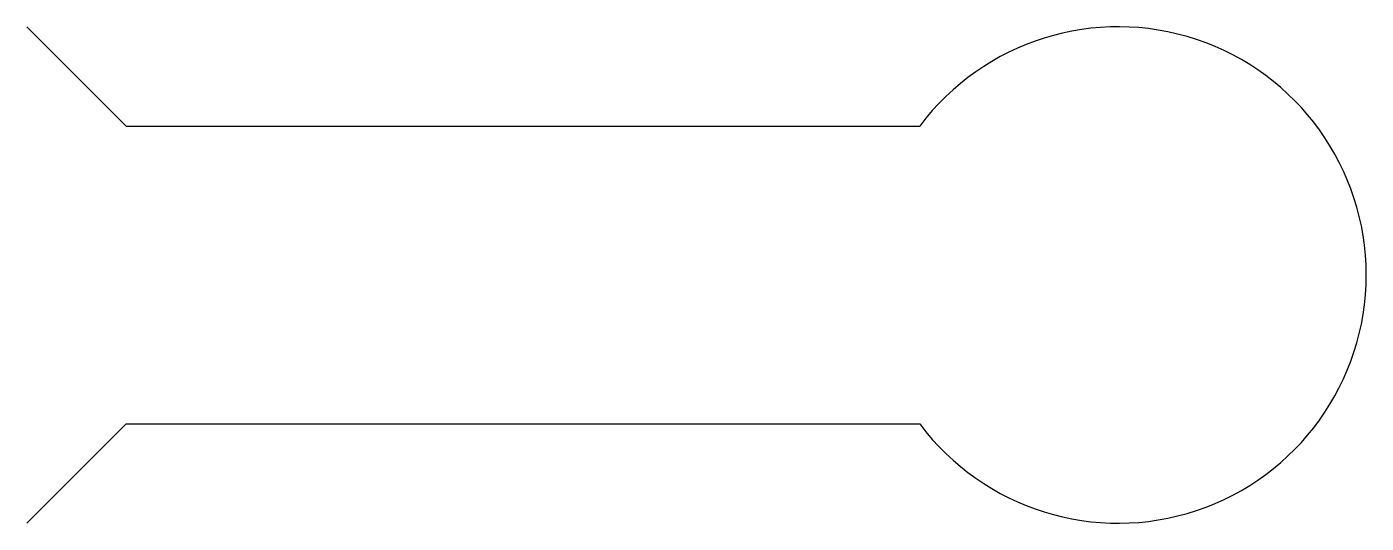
# Model space of a CAD drawing. Header units: metres. Extents: x 132.62643 to 132.63318, y 114.76795 to 114.77045.
import ezdxf

# ---------------------------------------------------------------- set-up
doc = ezdxf.new("R2010")
doc.units = ezdxf.units.M
doc.header["$MEASUREMENT"] = 0

msp = doc.modelspace()

# ---------------------------------------------------------------- linework, layer by layer
at = {"color": 14, "lineweight": 30}
for p, q in [((132.6264297278577, 114.7704543359805), (132.6269297278577, 114.7699543359805)), ((132.6269297278577, 114.7699543359805), (132.6309297278577, 114.7699543359805)), ((132.6269297278577, 114.7684543359805), (132.6264297278577, 114.7679543359805)), ((132.6269297278577, 114.7684543359805), (132.6309297278577, 114.7684543359805))]:
    msp.add_line(p, q, dxfattribs=at)
at = {"color": 13, "lineweight": 30}
msp.add_arc((132.6319297278577, 114.7692043359805), 0.00125, 216.8698976458446, 143.130102354156, dxfattribs=at)

doc.saveas('drawing.dxf')
